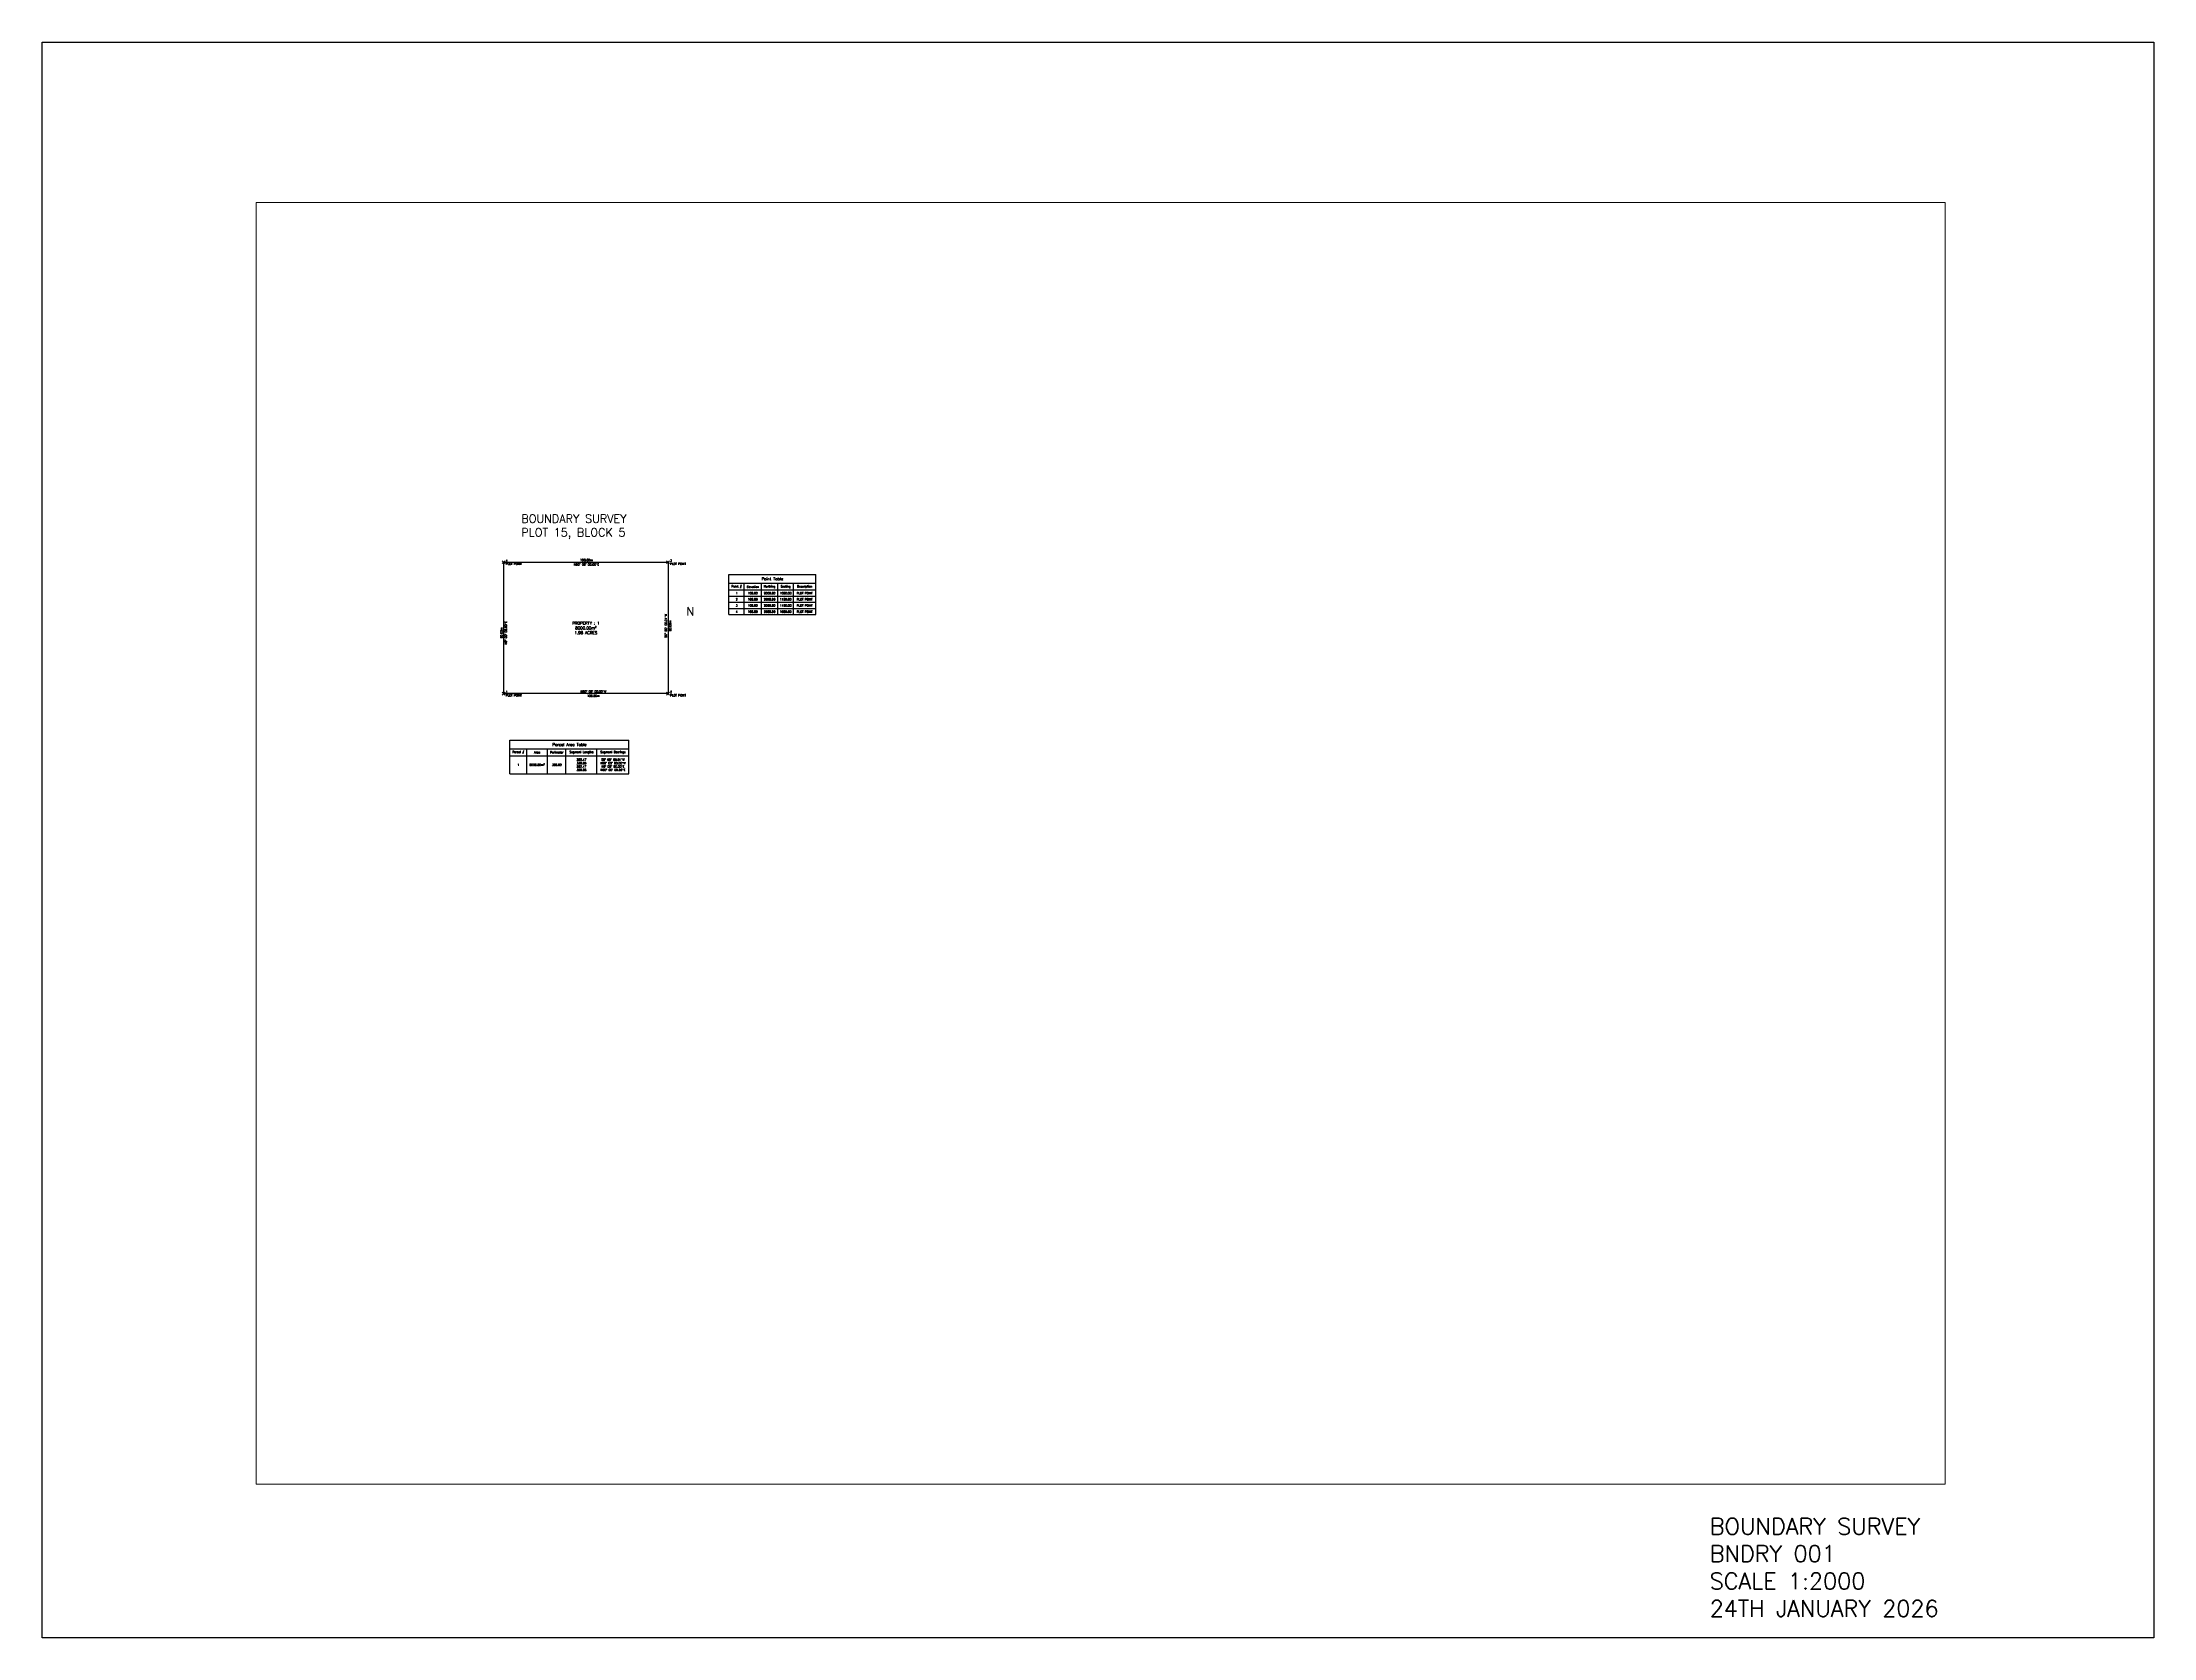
# Paper-space layout 'Layout1' of a CAD drawing. Header units: metres. Extents: x 0 to 257, y 1 to 195.
# The model-space entities are those that its viewports show. They can reach past a viewport. Long polylines and large blocks are cut down to what shows.
import ezdxf

# ---------------------------------------------------------------- set-up
doc = ezdxf.new("R2010")
doc.units = ezdxf.units.M
for name, color, linetype in [('C-ANNO-TABL', 1, 'Continuous'), ('C-ANNO-TABL-TEXT', 150, 'Continuous'), ('C-ANNO-TABL-TITL', 150, 'Continuous'), ('C-ANNO-TABL-TTBL', 5, 'Continuous'), ('C-PROP-BNDY', 150, 'Continuous'), ('C-PROP-BRNG', 92, 'Continuous'), ('C-PROP-TEXT', 92, 'Continuous'), ('V-NODE', 1, 'Continuous'), ('V-NODE-TEXT', 11, 'Continuous')]:
    doc.layers.add(name, color=color, linetype=linetype)
doc.styles.get("Standard").update_dxf_attribs({"font": 'simplex.shx'})

# ---------------------------------------------------------------- blocks, each defined once
blk = doc.blocks.new('AeccArrow')
at = {"flags": 128}
blk.add_lwpolyline([(-0.45, 0, 0, 0, 0), (0.15, 0, 0.1, 0, 0), (0.45, 0, 0, 0, 0)], format="xyseb", dxfattribs=at)
blk = doc.blocks.new('*U2')
at = {"color": 0, "linetype": 'ByBlock', "lineweight": -2, "transparency": 16777216}
for p, q in [((-0.7, -0.7), (0.7, 0.7)), ((-0.7, 0.7), (0.7, -0.7))]:
    blk.add_line(p, q, dxfattribs=at)

msp = doc.modelspace()

# ---------------------------------------------------------------- linework, layer by layer
at = {"layer": 'C-ANNO-TABL', "color": 1, "linetype": 'Continuous', "lineweight": -3}
for p, q in [((1137.1, 2067.2), (1189.9, 2067.2)), ((1137.1, 2063.1), (1189.9, 2063.1)), ((1137.1, 2059.3), (1189.9, 2059.3)), ((1146.4, 2048.1), (1146.4, 2067.2)), ((1156.8, 2048.1), (1156.8, 2067.2)), ((1166.8, 2048.1), (1166.8, 2067.2)), ((1176.4, 2048.1), (1176.4, 2067.2)), ((1137.1, 2055.6), (1189.9, 2055.6)), ((1137.1, 2051.8), (1189.9, 2051.8)), ((1003.8, 1966.4), (1076.2, 1966.4)), ((1014, 1951.3), (1014, 1966.4)), ((1026.6, 1951.3), (1026.6, 1966.4)), ((1037.9, 1951.3), (1037.9, 1966.4)), ((1056.7, 1951.3), (1056.7, 1966.4)), ((1003.8, 1962.2), (1076.2, 1962.2))]:
    msp.add_line(p, q, dxfattribs=at)
at = {"layer": 'C-ANNO-TABL-TTBL', "color": 5, "linetype": 'Continuous', "lineweight": -3}
for p, q in [((1137.1, 2072.5), (1189.9, 2072.5)), ((1137.1, 2048.1), (1137.1, 2072.5)), ((1189.9, 2048.1), (1189.9, 2072.5)), ((1137.1, 2048.1), (1189.9, 2048.1)), ((1003.8, 1971.6), (1076.2, 1971.6)), ((1003.8, 1951.3), (1003.8, 1971.6)), ((1076.2, 1951.3), (1076.2, 1971.6)), ((1003.8, 1951.3), (1076.2, 1951.3))]:
    msp.add_line(p, q, dxfattribs=at)
at = {"layer": 'C-PROP-BNDY', "color": 150, "linetype": 'Continuous', "lineweight": -3}
msp.add_polyline3d([(1100, 2000, 0), (1000, 2000, 0), (1000, 2080, 0), (1100, 2080, 0), (1100, 2000, 0)], dxfattribs=at)

# ---------------------------------------------------------------- block references
at = {"xscale": 20, "yscale": 20, "zscale": 20, "rotation": 90}
msp.add_blockref('AeccArrow', (1113.1, 2063.3), dxfattribs=at)
at = {"layer": 'V-NODE', "xscale": 1.25, "yscale": 1.25, "zscale": 1.25}
for p in [(1000, 2080, 100), (1100, 2080, 100), (1000, 2000, 100), (1100, 2000, 100)]:
    msp.add_blockref('*U2', p, dxfattribs=at)

# ---------------------------------------------------------------- texts
at = {"char_height": 5, "attachment_point": 1}
for s, width, insert in [('BOUNDARY SURVEY\\PPLOT 15, BLOCK 5', 88.229, (1010.7, 2109)), ('N', 5, (1111.3, 2052.6))]:
    msp.add_mtext_dynamic_manual_height_columns(s, width=width, gutter_width=1, heights=[0], dxfattribs=dict(at, insert=insert))
at = {"layer": 'C-ANNO-TABL-TEXT', "color": 150, "linetype": 'Continuous', "lineweight": -3, "char_height": 1.25, "attachment_point": 5}
for s, insert in [('2', (1141.8, 2057.4)), ('1', (1141.8, 2061.2)), ('100.00', (1151.6, 2061.2)), ('100.00', (1151.6, 2057.4)), ('2000.00', (1161.8, 2061.2)), ('2000.00', (1161.8, 2057.4)), ('1000.00', (1171.6, 2061.2)), ('1100.00', (1171.6, 2057.4)), ('PLOT POINT', (1183.2, 2061.2)), ('PLOT POINT', (1183.2, 2057.4)), ('3', (1141.8, 2053.7)), ('4', (1141.8, 2049.9)), ('100.00', (1151.6, 2053.7)), ('100.00', (1151.6, 2049.9)), ('2080.00', (1161.8, 2053.7)), ('2080.00', (1161.8, 2049.9)), ('1100.00', (1171.6, 2053.7)), ('1000.00', (1171.6, 2049.9)), ('PLOT POINT', (1183.2, 2053.7)), ('PLOT POINT', (1183.2, 2049.9)), ('1', (1008.9, 1956.7)), ('8000.00m{\\fRomanS|b0|i0|c0|p0;²}', (1020.3, 1956.7)), ('360.00', (1032.3, 1956.7)), ('262.47\\P328.08\\P262.47\\P328.08', (1047.3, 1956.7)), ('S0° 00\' 00.01"W\\PN90° 00\' 00.00"W\\PN0° 00\' 00.00"E\\PN90° 00\' 00.00"E', (1066.5, 1956.7))]:
    msp.add_mtext(s, dxfattribs=dict(at, insert=insert))
at = {"layer": 'C-ANNO-TABL-TITL', "color": 150, "linetype": 'Continuous', "lineweight": -3, "attachment_point": 5}
for s, insert, char_height in [('Point Table', (1163.5, 2069.9), 1.75), ('Point #', (1141.8, 2065.1), 1.25), ('Elevation', (1151.6, 2065.1), 1.25), ('Northing', (1161.8, 2065.1), 1.25), ('Easting', (1171.6, 2065.1), 1.25), ('Description', (1183.2, 2065.1), 1.25), ('Parcel Area Table', (1040, 1969), 1.75), ('Parcel #', (1008.9, 1964.3), 1.25), ('Area', (1020.3, 1964.3), 1.25), ('Perimeter', (1032.3, 1964.3), 1.25), ('Segment Lengths', (1047.3, 1964.3), 1.25), ('Segment Bearings', (1066.5, 1964.3), 1.25)]:
    msp.add_mtext(s, dxfattribs=dict(at, insert=insert, char_height=char_height))
at = {"layer": 'C-PROP-BRNG', "color": 92, "linetype": 'Continuous', "lineweight": -3, "char_height": 1.27}
for s, insert, attachment_point in [('N90° 00\' 00.00"E', (1050.4, 2079.3), 2), ('100.00m', (1050.4, 2080.7), 8), ('N90° 00\' 00.00"W', (1054.6, 2000.7), 8), ('100.00m', (1054.6, 1999.3), 2)]:
    msp.add_mtext(s, dxfattribs=dict(at, insert=insert, attachment_point=attachment_point))
at = {"layer": 'C-PROP-BRNG', "color": 92, "linetype": 'Continuous', "lineweight": -3, "char_height": 1.27, "rotation": 90}
for s, insert, attachment_point in [('N0° 00\' 00.00"E', (1000.7, 2037), 2), ('S0° 00\' 00.01"W', (1099.3, 2041.3), 8), ('80.00m', (1100.7, 2041.3), 2), ('80.00m', (999.3, 2037), 8)]:
    msp.add_mtext(s, dxfattribs=dict(at, insert=insert, attachment_point=attachment_point))
at = {"layer": 'V-NODE-TEXT', "char_height": 1.25}
for s, insert, attachment_point in [('4', (1001.3, 2080.4, 100), 7), ('PLOT POINT', (1001.3, 2079.6, 100), 1), ('3', (1101.3, 2080.4, 100), 7), ('PLOT POINT', (1101.3, 2079.6, 100), 1), ('PLOT POINT', (1001.3, 1999.6, 100), 1), ('1', (1001.3, 2000.4, 100), 7), ('2', (1101.3, 2000.4, 100), 7), ('PLOT POINT', (1101.3, 1999.6, 100), 1)]:
    msp.add_mtext(s, dxfattribs=dict(at, insert=insert, attachment_point=attachment_point))

# ---------------------------------------------------------------- next in the draw order: texts
at = {"layer": 'C-PROP-TEXT', "color": 92, "linetype": 'Continuous', "lineweight": -3, "insert": (1050, 2040), "char_height": 1.75, "width": 18.601, "attachment_point": 5, "bg_fill": 3, "box_fill_scale": 1.181429, "bg_fill_color": 256, "bg_fill_true_color": 13158600, "bg_fill_transparency": 0}
msp.add_mtext('PROPERTY : 1\\P8000.00m{\\fRomanS|b0|i0|c0|p0;²\\fMS Shell Dlg|b0|i0|c0|p32;\\H0.75x;\\P}1.98 ACRES', dxfattribs=at)

psp = doc.layouts.get("Layout1")

# ---------------------------------------------------------------- linework, layer by layer
psp.add_lwpolyline([(-0.34, 195), (256.69, 195), (256.69, 0.78), (-0.34, 0.78)], close=True)

# ---------------------------------------------------------------- texts
at = {"insert": (202.64, 15.35), "char_height": 2, "attachment_point": 1}
psp.add_mtext_dynamic_manual_height_columns('BOUNDARY SURVEY\\PBNDRY 001\\PSCALE 1:2000\\P24TH JANUARY 2026', width=47.5866, gutter_width=1, heights=[0], dxfattribs=at)

# ---------------------------------------------------------------- viewports
at = {"layer": '0', "view_target_point": (370776.43, 310629.57)}
psp.add_viewport(center=(128.5, 97.5), size=(205.6, 156), view_center_point=(-369413.09, -308720.6), view_height=780, dxfattribs=at)

doc.saveas('drawing.dxf')
